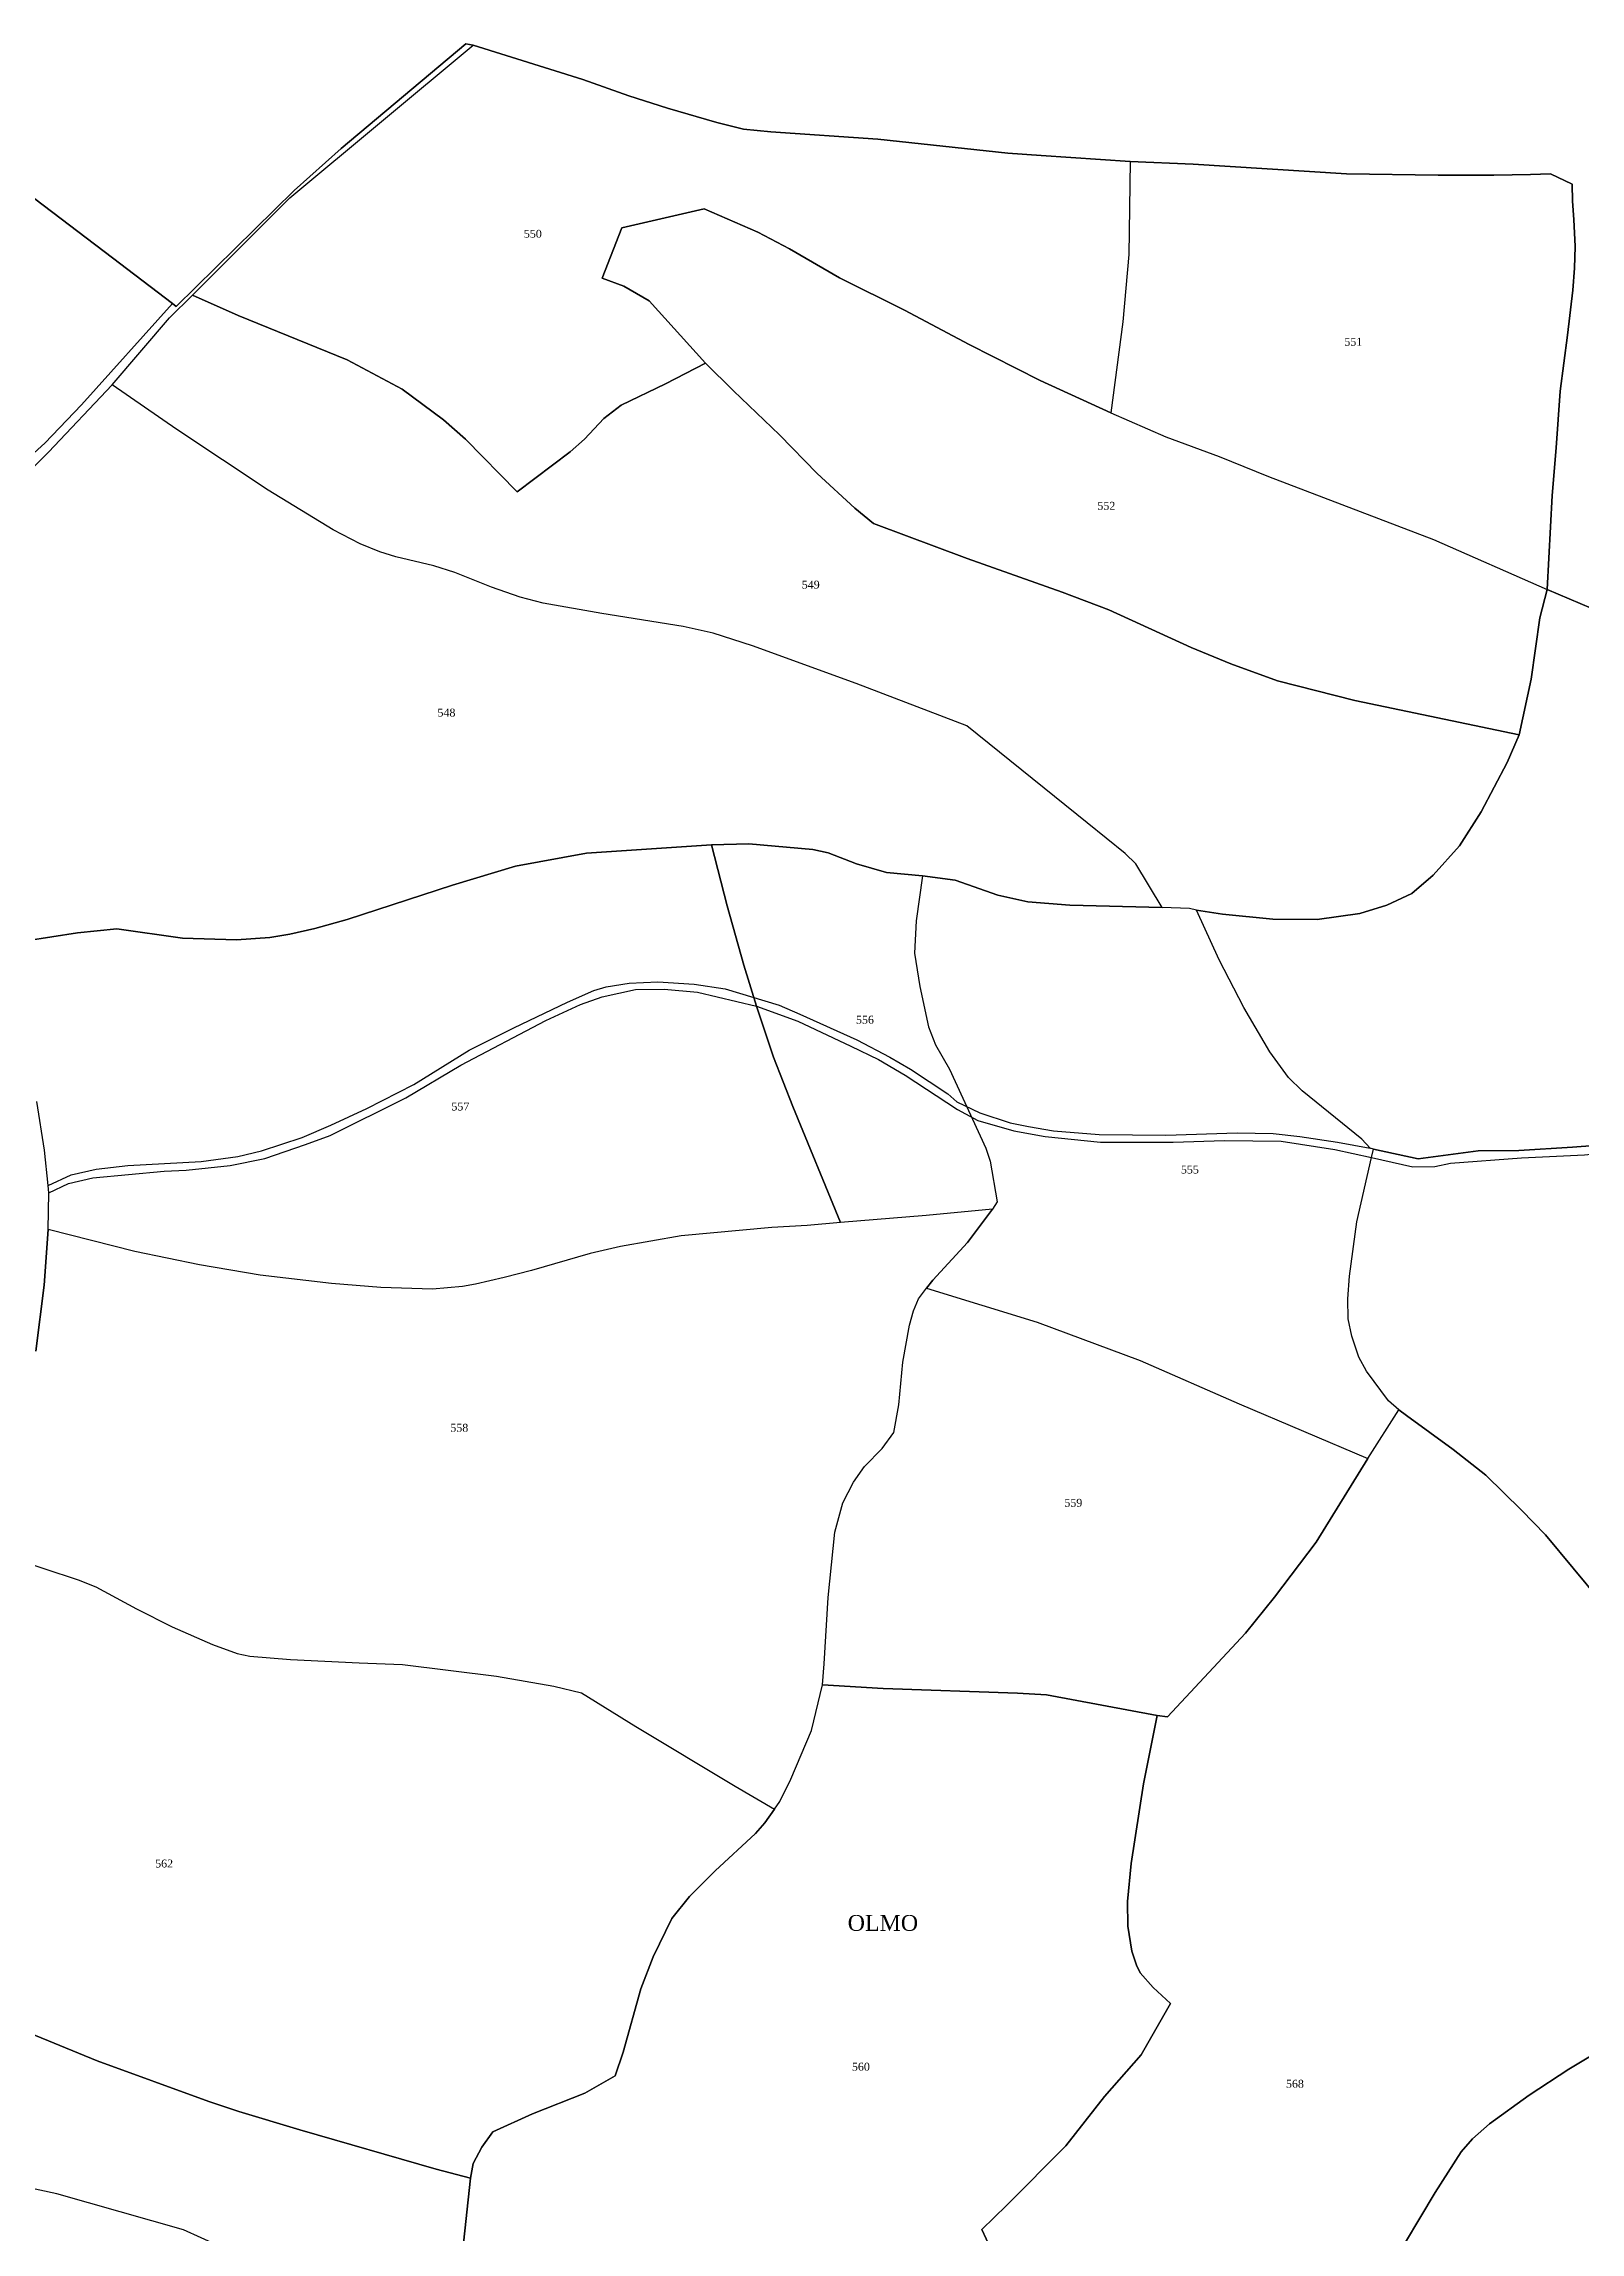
# Model space of a CAD drawing. Extents: x 1206804 to 1210977, y 6152742 to 6157901.
# Drawn here: x 1210032 to 1210420, y 6153557 to 6154110 of the extents above; entities that cross this region are included whole.
import ezdxf

# ---------------------------------------------------------------- set-up
doc = ezdxf.new("R2010")
doc.units = 0
doc.linetypes.add('CONTINU', pattern=[0])
for name, color, linetype in [('1LIEUDIT', 7, 'CONTINU'), ('1PARCELLE', 7, 'CONTINU'), ('1SUBDSECT', 7, 'CONTINU'), ('1TRONFLUV', 7, 'CONTINU'), ('3CHEMIN', 7, 'CONTINU'), ('3LIEUDITTEX', 7, 'CONTINU'), ('3PARCELLETEX', 7, 'CONTINU')]:
    doc.layers.add(name, color=color, linetype=linetype)
doc.styles.get("Standard").update_dxf_attribs({"font": 'Times New Roman'})

msp = doc.modelspace()

# ---------------------------------------------------------------- linework, layer by layer
at = {"layer": '1LIEUDIT'}
for points in [[(1210029.85, 6154070.93), (1210049.47, 6154056.03), (1210064.68, 6154044.46), (1210065.54, 6154043.74), (1210095.38, 6154073.07), (1210107.24, 6154083.62), (1210138.73, 6154110.11), (1210140.63, 6154109.76), (1210168.3, 6154101.1), (1210179.91, 6154096.98), (1210189.7, 6154093.88), (1210202.14, 6154090.25), (1210208.89, 6154088.51), (1210215.79, 6154087.88), (1210242.81, 6154086.01), (1210275.64, 6154082.51), (1210284.12, 6154081.86), (1210306.53, 6154080.34), (1210322.52, 6154079.67), (1210361.19, 6154077.24), (1210384.38, 6154076.95), (1210398.45, 6154076.89), (1210407.66, 6154077.07), (1210412.75, 6154077.28), (1210418.23, 6154074.64), (1210418.33, 6154070.31), (1210418.65, 6154065.74), (1210418.97, 6154058.93), (1210418.85, 6154053.41), (1210418.42, 6154047.89), (1210417.02, 6154036.53), (1210415.17, 6154022.38), (1210414.16, 6154008.03), (1210413.2, 6153995.95), (1210411.93, 6153972.2), (1210410.09, 6153965.08), (1210407.83, 6153949.59), (1210404.88, 6153935.49), (1210401.8, 6153928.51), (1210395.2, 6153916.09), (1210389.79, 6153907.46), (1210383.14, 6153900.04), (1210377.75, 6153895.42), (1210371.37, 6153892.52), (1210364.61, 6153890.36), (1210353.82, 6153888.9), (1210342.57, 6153888.94), (1210329.86, 6153890.18), (1210323.31, 6153891.26), (1210321.55, 6153891.6), (1210314.62, 6153891.86), (1210291.35, 6153892.47), (1210280.7, 6153893.29), (1210273.15, 6153894.97), (1210262.35, 6153898.77), (1210254.15, 6153899.91), (1210245.02, 6153900.71), (1210237.46, 6153902.93), (1210230.29, 6153905.71), (1210226.44, 6153906.54), (1210210.24, 6153907.98), (1210200.81, 6153907.69), (1210169.22, 6153905.61), (1210151.27, 6153902.32), (1210135.38, 6153897.55), (1210108.73, 6153888.84), (1210100.64, 6153886.59), (1210094.25, 6153885.17), (1210089.23, 6153884.33), (1210080.81, 6153883.75), (1210067.21, 6153884.16), (1210050.55, 6153886.53), (1210040.64, 6153885.51), (1210027.71, 6153883.43)], [(1210428.55, 6153965.16), (1210411.93, 6153972.2), (1210410.09, 6153965.08), (1210407.83, 6153949.59), (1210404.88, 6153935.49), (1210401.8, 6153928.51), (1210395.2, 6153916.09), (1210389.79, 6153907.46), (1210383.14, 6153900.04), (1210377.75, 6153895.42), (1210371.37, 6153892.52), (1210364.61, 6153890.36), (1210353.82, 6153888.9), (1210342.57, 6153888.94), (1210329.86, 6153890.18), (1210323.31, 6153891.26), (1210321.55, 6153891.6), (1210314.62, 6153891.86), (1210291.35, 6153892.47), (1210280.7, 6153893.29), (1210273.15, 6153894.97), (1210262.35, 6153898.77), (1210254.15, 6153899.91), (1210245.02, 6153900.71), (1210237.46, 6153902.93), (1210230.29, 6153905.71), (1210226.44, 6153906.54), (1210210.24, 6153907.98), (1210200.81, 6153907.69), (1210169.22, 6153905.61), (1210151.27, 6153902.32), (1210135.38, 6153897.55), (1210108.73, 6153888.84), (1210100.64, 6153886.59), (1210094.25, 6153885.17), (1210089.23, 6153884.33), (1210080.81, 6153883.75), (1210067.21, 6153884.16), (1210050.55, 6153886.53), (1210040.64, 6153885.51), (1210027.71, 6153883.43)]]:
    msp.add_lwpolyline(points, dxfattribs=at)
at = {"layer": '1PARCELLE'}
for points in [[(1210199.29, 6154029.4), (1210189.22, 6154024.21), (1210177.95, 6154018.79), (1210173.63, 6154015.45), (1210168.74, 6154010.22), (1210165.13, 6154007), (1210151.75, 6153996.92), (1210138.65, 6154010.21), (1210133.13, 6154015.11), (1210122.67, 6154022.83), (1210108.75, 6154030.28), (1210081.27, 6154041.5), (1210069.68, 6154046.58), (1210094.27, 6154071.17), (1210140.63, 6154109.76), (1210168.3, 6154101.1), (1210179.91, 6154096.98), (1210189.7, 6154093.88), (1210202.14, 6154090.25), (1210208.89, 6154088.51), (1210215.79, 6154087.88), (1210242.81, 6154086.01), (1210275.64, 6154082.51), (1210284.12, 6154081.86), (1210306.53, 6154080.34), (1210306.23, 6154056.84), (1210304.73, 6154039.85), (1210301.68, 6154016.83), (1210283.83, 6154025.03), (1210265.88, 6154034.13), (1210249.54, 6154042.81), (1210233.15, 6154050.96), (1210220.47, 6154058.26), (1210212.51, 6154062.49), (1210198.99, 6154068.38), (1210178.17, 6154063.59), (1210173.15, 6154050.91), (1210178.7, 6154048.83), (1210185.02, 6154045.14), (1210199.29, 6154029.4)], [(1210306.53, 6154080.34), (1210306.23, 6154056.84), (1210304.73, 6154039.85), (1210301.68, 6154016.83), (1210315.62, 6154010.84), (1210329.08, 6154005.81), (1210341.48, 6154000.76), (1210383.21, 6153984.89), (1210411.93, 6153972.2), (1210413.2, 6153995.95), (1210414.16, 6154008.03), (1210415.17, 6154022.38), (1210417.02, 6154036.53), (1210418.42, 6154047.89), (1210418.85, 6154053.41), (1210418.97, 6154058.93), (1210418.65, 6154065.74), (1210418.33, 6154070.31), (1210418.23, 6154074.64), (1210412.75, 6154077.28), (1210407.66, 6154077.07), (1210398.45, 6154076.89), (1210384.38, 6154076.95), (1210361.19, 6154077.24), (1210322.52, 6154079.67), (1210306.53, 6154080.34)], [(1210199.29, 6154029.4), (1210185.02, 6154045.14), (1210178.7, 6154048.83), (1210173.15, 6154050.91), (1210178.17, 6154063.59), (1210198.99, 6154068.38), (1210212.51, 6154062.49), (1210220.47, 6154058.26), (1210233.15, 6154050.96), (1210249.54, 6154042.81), (1210265.88, 6154034.13), (1210283.83, 6154025.03), (1210301.68, 6154016.83), (1210315.62, 6154010.84), (1210329.08, 6154005.81), (1210341.48, 6154000.76), (1210383.21, 6153984.89), (1210411.93, 6153972.2), (1210410.09, 6153965.08), (1210407.83, 6153949.59), (1210404.88, 6153935.49), (1210363.33, 6153944.23), (1210343.76, 6153949.13), (1210331.97, 6153953.42), (1210322.01, 6153957.57), (1210301.16, 6153967.06), (1210289.35, 6153971.52), (1210265.36, 6153980.1), (1210241.72, 6153988.88), (1210237.03, 6153992.8), (1210227.48, 6154001.57), (1210217.95, 6154011.29), (1210206.37, 6154022.42), (1210199.29, 6154029.4)], [(1210323.31, 6153891.26), (1210321.55, 6153891.6), (1210314.62, 6153891.86), (1210307.96, 6153902.9), (1210305.28, 6153905.55), (1210295.74, 6153913.25), (1210265.29, 6153937.83), (1210237.33, 6153948.46), (1210211.2, 6153957.97), (1210201.21, 6153961.18), (1210193.69, 6153962.87), (1210173.07, 6153966.13), (1210158.29, 6153968.79), (1210152.43, 6153970.29), (1210145.24, 6153972.79), (1210135.96, 6153976.55), (1210130.67, 6153978.18), (1210121.05, 6153980.5), (1210117.06, 6153981.71), (1210112.02, 6153983.77), (1210105.25, 6153987.3), (1210088.84, 6153997.31), (1210065.7, 6154012.67), (1210049.39, 6154023.91), (1210063.91, 6154040.83), (1210069.68, 6154046.58), (1210081.27, 6154041.5), (1210108.75, 6154030.28), (1210122.67, 6154022.83), (1210133.13, 6154015.11), (1210138.65, 6154010.21), (1210151.75, 6153996.92), (1210165.13, 6154007), (1210168.74, 6154010.22), (1210173.63, 6154015.45), (1210177.95, 6154018.79), (1210189.22, 6154024.21), (1210199.29, 6154029.4), (1210206.37, 6154022.42), (1210217.95, 6154011.29), (1210227.48, 6154001.57), (1210237.03, 6153992.8), (1210241.72, 6153988.88), (1210265.36, 6153980.1), (1210289.35, 6153971.52), (1210301.16, 6153967.06), (1210322.01, 6153957.57), (1210331.97, 6153953.42), (1210343.76, 6153949.13), (1210363.33, 6153944.23), (1210404.88, 6153935.49), (1210401.8, 6153928.51), (1210395.2, 6153916.09), (1210389.79, 6153907.46), (1210383.14, 6153900.04), (1210377.75, 6153895.42), (1210371.37, 6153892.52), (1210364.61, 6153890.36), (1210353.82, 6153888.9), (1210342.57, 6153888.94), (1210329.86, 6153890.18), (1210323.31, 6153891.26)], [(1210271.77, 6153815.69), (1210255.04, 6153814.12), (1210233.42, 6153812.29), (1210221.32, 6153841.63), (1210216.48, 6153854.11), (1210212.15, 6153866.99), (1210208.98, 6153877.35), (1210204.79, 6153892.29), (1210200.81, 6153907.69), (1210210.24, 6153907.98), (1210226.44, 6153906.54), (1210230.29, 6153905.71), (1210237.46, 6153902.93), (1210245.02, 6153900.71), (1210254.15, 6153899.91), (1210252.54, 6153888.54), (1210252.11, 6153880.36), (1210253.4, 6153871.92), (1210255.62, 6153861.72), (1210257.43, 6153857.16), (1210260.93, 6153851.05), (1210270.14, 6153831.1), (1210271.22, 6153827.8), (1210272.99, 6153817.52), (1210271.77, 6153815.69)], [(1210271.77, 6153815.69), (1210265.44, 6153807.26), (1210256.7, 6153797.78), (1210255.09, 6153795.69), (1210283.1, 6153787.09), (1210309.11, 6153777.44), (1210334.14, 6153766.46), (1210366.64, 6153752.72), (1210374.44, 6153765.01), (1210371.87, 6153767.23), (1210366.23, 6153774.75), (1210364.33, 6153778.26), (1210362.54, 6153783.58), (1210361.63, 6153787.98), (1210361.53, 6153793.02), (1210361.95, 6153798.74), (1210363.85, 6153812.45), (1210367.54, 6153828.75), (1210368.05, 6153830.82), (1210367.19, 6153831.05), (1210365.07, 6153833.36), (1210350.03, 6153845.56), (1210346.53, 6153848.97), (1210341.85, 6153855.44), (1210335.31, 6153866.6), (1210329.06, 6153878.7), (1210323.31, 6153891.26), (1210321.55, 6153891.6), (1210314.62, 6153891.86), (1210291.35, 6153892.47), (1210280.7, 6153893.29), (1210273.15, 6153894.97), (1210262.35, 6153898.77), (1210254.15, 6153899.91), (1210252.54, 6153888.54), (1210252.11, 6153880.36), (1210253.4, 6153871.92), (1210255.62, 6153861.72), (1210257.43, 6153857.16), (1210260.93, 6153851.05), (1210270.14, 6153831.1), (1210271.22, 6153827.8), (1210272.99, 6153817.52), (1210271.77, 6153815.69)], [(1210228.82, 6153695.51), (1210229.28, 6153700.8), (1210230.27, 6153717.58), (1210231.92, 6153734.08), (1210233.96, 6153741.51), (1210236.69, 6153746.73), (1210239.44, 6153750.67), (1210243.9, 6153755.25), (1210246.85, 6153759.27), (1210248.14, 6153766.26), (1210249.16, 6153777.05), (1210250.81, 6153786.36), (1210251.85, 6153789.96), (1210253.13, 6153793.04), (1210255.09, 6153795.69), (1210283.1, 6153787.09), (1210309.11, 6153777.44), (1210334.14, 6153766.46), (1210366.64, 6153752.72), (1210353.54, 6153731.55), (1210343.02, 6153717.66), (1210335.72, 6153708.53), (1210315.97, 6153687.39), (1210313.35, 6153687.74), (1210285.42, 6153692.99), (1210278.07, 6153693.42), (1210244.2, 6153694.61), (1210228.82, 6153695.51)]]:
    msp.add_lwpolyline(points, close=True, dxfattribs=at)
for points in [[(1210015.15, 6153993.66), (1210032.4, 6154009.21), (1210041.64, 6154018.92), (1210064.68, 6154044.46), (1210049.47, 6154056.03), (1210029.85, 6154070.93)], [(1210027.71, 6153883.43), (1210040.64, 6153885.51), (1210050.55, 6153886.53), (1210067.21, 6153884.16), (1210080.81, 6153883.75), (1210089.23, 6153884.33), (1210094.25, 6153885.17), (1210100.64, 6153886.59), (1210108.73, 6153888.84), (1210135.38, 6153897.55), (1210151.27, 6153902.32), (1210169.22, 6153905.61), (1210200.81, 6153907.69), (1210200.81, 6153907.69), (1210210.24, 6153907.98), (1210226.44, 6153906.54), (1210230.29, 6153905.71), (1210237.46, 6153902.93), (1210245.02, 6153900.71), (1210254.15, 6153899.91), (1210262.35, 6153898.77), (1210273.15, 6153894.97), (1210280.7, 6153893.29), (1210291.35, 6153892.47), (1210314.62, 6153891.86), (1210307.96, 6153902.9), (1210305.28, 6153905.55), (1210295.74, 6153913.25), (1210265.29, 6153937.83), (1210237.33, 6153948.46), (1210211.2, 6153957.97), (1210201.21, 6153961.18), (1210193.69, 6153962.87), (1210173.07, 6153966.13), (1210158.29, 6153968.79), (1210152.43, 6153970.29), (1210145.24, 6153972.79), (1210135.96, 6153976.55), (1210130.67, 6153978.18), (1210121.05, 6153980.5), (1210117.06, 6153981.71), (1210112.02, 6153983.77), (1210105.25, 6153987.3), (1210088.84, 6153997.31), (1210065.7, 6154012.67), (1210049.39, 6154023.91), (1210033.33, 6154006.89), (1210015.87, 6153989.75)], [(1210429.4, 6153832.21), (1210418.34, 6153831.31), (1210404.74, 6153830.49), (1210394.45, 6153830.38), (1210379.34, 6153828.39), (1210368.05, 6153830.82), (1210368.05, 6153830.82), (1210367.19, 6153831.05), (1210365.07, 6153833.36), (1210350.03, 6153845.56), (1210346.53, 6153848.97), (1210341.85, 6153855.44), (1210335.31, 6153866.6), (1210329.06, 6153878.7), (1210323.31, 6153891.26), (1210329.86, 6153890.18), (1210342.57, 6153888.94), (1210353.82, 6153888.9), (1210364.61, 6153890.36), (1210371.37, 6153892.52), (1210377.75, 6153895.42), (1210383.14, 6153900.04), (1210389.79, 6153907.46), (1210395.2, 6153916.09), (1210401.8, 6153928.51), (1210404.88, 6153935.49), (1210407.83, 6153949.59), (1210410.09, 6153965.08), (1210411.93, 6153972.2), (1210428.55, 6153965.16)], [(1210027.71, 6153883.43), (1210040.64, 6153885.51), (1210050.55, 6153886.53), (1210067.21, 6153884.16), (1210080.81, 6153883.75), (1210089.23, 6153884.33), (1210094.25, 6153885.17), (1210100.64, 6153886.59), (1210108.73, 6153888.84), (1210135.38, 6153897.55), (1210151.27, 6153902.32), (1210169.22, 6153905.61), (1210200.81, 6153907.69), (1210204.79, 6153892.29), (1210208.98, 6153877.35), (1210212.15, 6153866.99), (1210216.48, 6153854.11), (1210221.32, 6153841.63), (1210233.42, 6153812.29), (1210233.42, 6153812.29), (1210224.94, 6153811.59), (1210216.03, 6153811.08), (1210193.17, 6153808.98), (1210177.79, 6153806.24), (1210170.15, 6153804.44), (1210155.31, 6153800.15), (1210148.41, 6153798.44), (1210141.18, 6153796.7), (1210137.87, 6153796.12), (1210130.34, 6153795.45), (1210117.25, 6153795.87), (1210104.81, 6153796.94), (1210086.8, 6153799.02), (1210071.44, 6153801.6), (1210055.11, 6153805.01), (1210033.26, 6153810.55), (1210033.39, 6153819.81), (1210033.22, 6153821.67), (1210032.28, 6153830.55), (1210030.39, 6153842.84)], [(1210425.49, 6153716.55), (1210411.5, 6153733.37), (1210405.44, 6153739.67), (1210396.45, 6153748.46), (1210388.18, 6153755), (1210376.39, 6153763.54), (1210374.44, 6153765.01), (1210374.44, 6153765.01), (1210371.87, 6153767.23), (1210366.23, 6153774.75), (1210364.33, 6153778.26), (1210362.54, 6153783.58), (1210361.63, 6153787.98), (1210361.53, 6153793.02), (1210361.95, 6153798.74), (1210363.85, 6153812.45), (1210367.54, 6153828.75), (1210368.05, 6153830.82), (1210379.34, 6153828.39), (1210394.45, 6153830.38), (1210404.74, 6153830.49), (1210418.34, 6153831.31), (1210429.4, 6153832.21)], [(1210023.48, 6153727.75), (1210040.83, 6153722.06), (1210045.29, 6153720.3), (1210055.57, 6153714.68), (1210064.52, 6153710.19), (1210074.78, 6153705.71), (1210081.01, 6153703.44), (1210084.22, 6153702.76), (1210094.49, 6153701.88), (1210111.77, 6153701.07), (1210122.77, 6153700.67), (1210146.46, 6153697.72), (1210160.99, 6153695.15), (1210167.99, 6153693.49), (1210181.67, 6153685.01), (1210206.78, 6153669.89), (1210216.73, 6153664.11), (1210218.05, 6153666.01), (1210220.81, 6153671.68), (1210226.04, 6153683.98), (1210228.82, 6153695.51), (1210229.28, 6153700.8), (1210230.27, 6153717.58), (1210231.92, 6153734.08), (1210233.96, 6153741.51), (1210236.69, 6153746.73), (1210239.44, 6153750.67), (1210243.9, 6153755.25), (1210246.85, 6153759.27), (1210248.14, 6153766.26), (1210249.16, 6153777.05), (1210250.81, 6153786.36), (1210251.85, 6153789.96), (1210253.13, 6153793.04), (1210255.09, 6153795.69), (1210256.7, 6153797.78), (1210265.44, 6153807.26), (1210271.77, 6153815.69), (1210271.77, 6153815.69), (1210255.04, 6153814.12), (1210233.42, 6153812.29), (1210224.94, 6153811.59), (1210216.03, 6153811.08), (1210193.17, 6153808.98), (1210177.79, 6153806.24), (1210170.15, 6153804.44), (1210155.31, 6153800.15), (1210148.41, 6153798.44), (1210141.18, 6153796.7), (1210137.87, 6153796.12), (1210130.34, 6153795.45), (1210117.25, 6153795.87), (1210104.81, 6153796.94), (1210086.8, 6153799.02), (1210071.44, 6153801.6), (1210055.11, 6153805.01), (1210033.26, 6153810.55), (1210032.23, 6153796.5), (1210030.12, 6153779.78)], [(1210275.7, 6153543.79), (1210269.07, 6153557.88), (1210275.33, 6153563.99), (1210290.32, 6153579.02), (1210300.06, 6153591.52), (1210309.32, 6153602.05), (1210316.75, 6153615.01), (1210312.41, 6153619), (1210309.11, 6153622.77), (1210308.15, 6153624.68), (1210307.02, 6153628.2), (1210305.98, 6153634.56), (1210305.9, 6153640.73), (1210306.84, 6153650.4), (1210309.97, 6153670.53), (1210313.35, 6153687.74), (1210315.97, 6153687.39), (1210335.72, 6153708.53), (1210343.02, 6153717.66), (1210353.54, 6153731.55), (1210366.64, 6153752.72), (1210374.44, 6153765.01), (1210376.39, 6153763.54), (1210388.18, 6153755), (1210396.45, 6153748.46), (1210405.44, 6153739.67), (1210411.5, 6153733.37), (1210425.49, 6153716.55)], [(1210023.48, 6153727.75), (1210040.83, 6153722.06), (1210045.29, 6153720.3), (1210055.57, 6153714.68), (1210064.52, 6153710.19), (1210074.78, 6153705.71), (1210081.01, 6153703.44), (1210084.22, 6153702.76), (1210094.49, 6153701.88), (1210111.77, 6153701.07), (1210122.77, 6153700.67), (1210146.46, 6153697.72), (1210160.99, 6153695.15), (1210167.99, 6153693.49), (1210181.67, 6153685.01), (1210206.78, 6153669.89), (1210216.73, 6153664.11), (1210214.26, 6153660.61), (1210211.91, 6153657.96), (1210201.75, 6153648.55), (1210195.27, 6153642), (1210190.79, 6153636.46), (1210186.11, 6153626.78), (1210182.99, 6153618.67), (1210178.46, 6153602.71), (1210176.49, 6153596.73), (1210168.83, 6153592.35), (1210155.57, 6153587.11), (1210145.57, 6153582.59), (1210142.76, 6153578.72), (1210140.64, 6153574.54), (1210139.89, 6153570.88), (1210131.29, 6153573.13), (1210096.77, 6153583.06), (1210081.42, 6153587.75), (1210073.86, 6153590.24), (1210045.65, 6153600.53), (1210025.31, 6153608.83)], [(1210137.89, 6153552.1), (1210139.89, 6153570.88), (1210140.64, 6153574.54), (1210142.76, 6153578.72), (1210145.57, 6153582.59), (1210155.57, 6153587.11), (1210168.83, 6153592.35), (1210176.49, 6153596.73), (1210178.46, 6153602.71), (1210182.99, 6153618.67), (1210186.11, 6153626.78), (1210190.79, 6153636.46), (1210195.27, 6153642), (1210201.75, 6153648.55), (1210211.91, 6153657.96), (1210214.26, 6153660.61), (1210216.73, 6153664.11), (1210216.73, 6153664.11), (1210218.05, 6153666.01), (1210220.81, 6153671.68), (1210226.04, 6153683.98), (1210228.82, 6153695.51), (1210244.2, 6153694.61), (1210278.07, 6153693.42), (1210285.42, 6153692.99), (1210313.35, 6153687.74), (1210309.97, 6153670.53), (1210306.84, 6153650.4), (1210305.9, 6153640.73), (1210305.98, 6153634.56), (1210307.02, 6153628.2), (1210308.15, 6153624.68), (1210309.11, 6153622.77), (1210312.41, 6153619), (1210316.75, 6153615.01), (1210309.32, 6153602.05), (1210300.06, 6153591.52), (1210290.32, 6153579.02), (1210275.33, 6153563.99), (1210269.07, 6153557.88), (1210275.7, 6153543.79)], [(1210442.81, 6153613.62), (1210417.35, 6153598.4), (1210407.34, 6153591.87), (1210397.33, 6153584.57), (1210393.06, 6153580.77), (1210390.17, 6153577.56), (1210383.64, 6153567.25), (1210372.27, 6153548.24)], [(1210372.27, 6153548.24), (1210383.64, 6153567.25), (1210390.17, 6153577.56), (1210393.06, 6153580.77), (1210397.33, 6153584.57), (1210407.34, 6153591.87), (1210417.35, 6153598.4), (1210442.81, 6153613.62), (1210447.86, 6153600.51), (1210452.6, 6153595.87), (1210465.79, 6153583.74), (1210515.52, 6153588.44), (1210516.98, 6153579.21), (1210519.24, 6153569.67), (1210524.15, 6153550.57)], [(1210025.31, 6153608.83), (1210045.65, 6153600.53), (1210073.86, 6153590.24), (1210081.42, 6153587.75), (1210096.77, 6153583.06), (1210131.29, 6153573.13), (1210139.89, 6153570.88), (1210137.89, 6153552.1)], [(1210094.23, 6153545.65), (1210067.44, 6153557.8), (1210035.46, 6153566.89), (1210006.85, 6153573.07)], [(1210094.23, 6153545.65), (1210067.44, 6153557.8), (1210035.46, 6153566.89), (1210006.85, 6153573.07)]]:
    msp.add_lwpolyline(points, dxfattribs=at)
at = {"layer": '1SUBDSECT'}
msp.add_lwpolyline([(1210428.55, 6153965.16), (1210411.93, 6153972.2), (1210413.2, 6153995.95), (1210414.16, 6154008.03), (1210415.17, 6154022.38), (1210417.02, 6154036.53), (1210418.42, 6154047.89), (1210418.85, 6154053.41), (1210418.97, 6154058.93), (1210418.65, 6154065.74), (1210418.33, 6154070.31), (1210418.23, 6154074.64), (1210412.75, 6154077.28), (1210407.66, 6154077.07), (1210398.45, 6154076.89), (1210384.38, 6154076.95), (1210361.19, 6154077.24), (1210322.52, 6154079.67), (1210306.53, 6154080.34), (1210284.12, 6154081.86), (1210275.64, 6154082.51), (1210242.81, 6154086.01), (1210215.79, 6154087.88), (1210208.89, 6154088.51), (1210202.14, 6154090.25), (1210189.7, 6154093.88), (1210179.91, 6154096.98), (1210168.3, 6154101.1), (1210140.63, 6154109.76), (1210138.73, 6154110.11), (1210107.24, 6154083.62), (1210095.38, 6154073.07), (1210065.54, 6154043.74), (1210064.68, 6154044.46), (1210049.47, 6154056.03), (1210029.85, 6154070.93)], dxfattribs=at)
at = {"layer": '1TRONFLUV'}
for points in [[(1210015.87, 6153989.75), (1210033.33, 6154006.89), (1210049.39, 6154023.91), (1210063.91, 6154040.83), (1210069.68, 6154046.58), (1210069.68, 6154046.58), (1210094.27, 6154071.17), (1210140.63, 6154109.76), (1210138.73, 6154110.11), (1210107.24, 6154083.62), (1210095.38, 6154073.07), (1210065.54, 6154043.74), (1210064.68, 6154044.46), (1210041.64, 6154018.92), (1210032.4, 6154009.21), (1210015.15, 6153993.66)], [(1210030.12, 6153779.78), (1210032.23, 6153796.5), (1210033.26, 6153810.55), (1210033.39, 6153819.81), (1210033.22, 6153821.67), (1210032.28, 6153830.55), (1210030.39, 6153842.84)]]:
    msp.add_lwpolyline(points, dxfattribs=at)
at = {"layer": '3CHEMIN'}
for points in [[(1210367.54, 6153828.75), (1210378.01, 6153826.38), (1210383.57, 6153826.42), (1210387.52, 6153827.27), (1210405.45, 6153828.65), (1210421.33, 6153829.41), (1210435.43, 6153830.85), (1210457.63, 6153836.58), (1210461.55, 6153839.79), (1210464.58, 6153843.84), (1210469.41, 6153849.32), (1210474.73, 6153853.95), (1210482.66, 6153860.22), (1210489.88, 6153865.6), (1210510.49, 6153880.62), (1210522.19, 6153889.53), (1210529.12, 6153893.67), (1210545.9, 6153902.37), (1210554.45, 6153906.57)], [(1210033.22, 6153821.67), (1210039.01, 6153824.33), (1210045.4, 6153825.81), (1210053.36, 6153826.68), (1210071.87, 6153827.72), (1210081.17, 6153828.98), (1210087.16, 6153830.4), (1210097.43, 6153833.76), (1210104.64, 6153836.91), (1210113.77, 6153841.11), (1210125.6, 6153847.18), (1210139.62, 6153855.81), (1210150.88, 6153861.47), (1210164.4, 6153867.96), (1210171.05, 6153870.92), (1210174.23, 6153871.82), (1210180.04, 6153872.79), (1210187.27, 6153873.11), (1210196.45, 6153872.56), (1210204.24, 6153871.37), (1210217.87, 6153867.18), (1210223.11, 6153864.98), (1210237.54, 6153858.45), (1210245.86, 6153854.09), (1210251.07, 6153851.03), (1210260.47, 6153844.85), (1210262.75, 6153842.79), (1210268.58, 6153840.05), (1210276.28, 6153837.52), (1210280.88, 6153836.54), (1210287.17, 6153835.48), (1210298.72, 6153834.58), (1210315.54, 6153834.37), (1210333.62, 6153834.95), (1210342.72, 6153834.83), (1210349.39, 6153834.06), (1210358.93, 6153832.59), (1210367.19, 6153831.05)], [(1210033.39, 6153819.81), (1210038.36, 6153822.14), (1210044.52, 6153823.63), (1210062.53, 6153825.32), (1210068.1, 6153825.54), (1210079.21, 6153826.72), (1210087.99, 6153828.44), (1210098.27, 6153832.01), (1210104.45, 6153834.29), (1210123.58, 6153843.84), (1210137.47, 6153852.06), (1210158.97, 6153863.35), (1210167.69, 6153867.37), (1210173.15, 6153869.34), (1210181.62, 6153871.14), (1210188.87, 6153871.27), (1210197.27, 6153870.47), (1210212.15, 6153866.99), (1210222.62, 6153863.16), (1210235.98, 6153856.87), (1210243.01, 6153853.45), (1210249.73, 6153849.56), (1210262.99, 6153840.84), (1210268.05, 6153838.04), (1210277.17, 6153835.51), (1210285.06, 6153834.01), (1210299.06, 6153832.62), (1210317.39, 6153832.63), (1210330.37, 6153832.99), (1210344.68, 6153832.9), (1210358.24, 6153830.72), (1210367.54, 6153828.75)]]:
    msp.add_lwpolyline(points, dxfattribs=at)

# ---------------------------------------------------------------- texts
at = {"layer": '3LIEUDITTEX'}
msp.add_text('OLMO', height=4, dxfattribs=at).set_placement((1210235.21, 6153633.35))
at = {"layer": '3PARCELLETEX'}
for s, p in [('550', (1210153.4, 6154061.1)), ('551', (1210360.66, 6154033.8)), ('552', (1210298.28, 6153992.38)), ('549', (1210223.61, 6153972.46)), ('548', (1210131.58, 6153940.13)), ('556', (1210237.31, 6153862.55)), ('557', (1210135.1, 6153840.61)), ('555', (1210319.38, 6153824.69)), ('558', (1210134.83, 6153759.45)), ('559', (1210289.94, 6153740.49)), ('562', (1210060.26, 6153649.36)), ('560', (1210236.28, 6153598.03)), ('568', (1210345.93, 6153593.72))]:
    msp.add_text(s, height=2, dxfattribs=at).set_placement(p)

doc.saveas('drawing.dxf')
